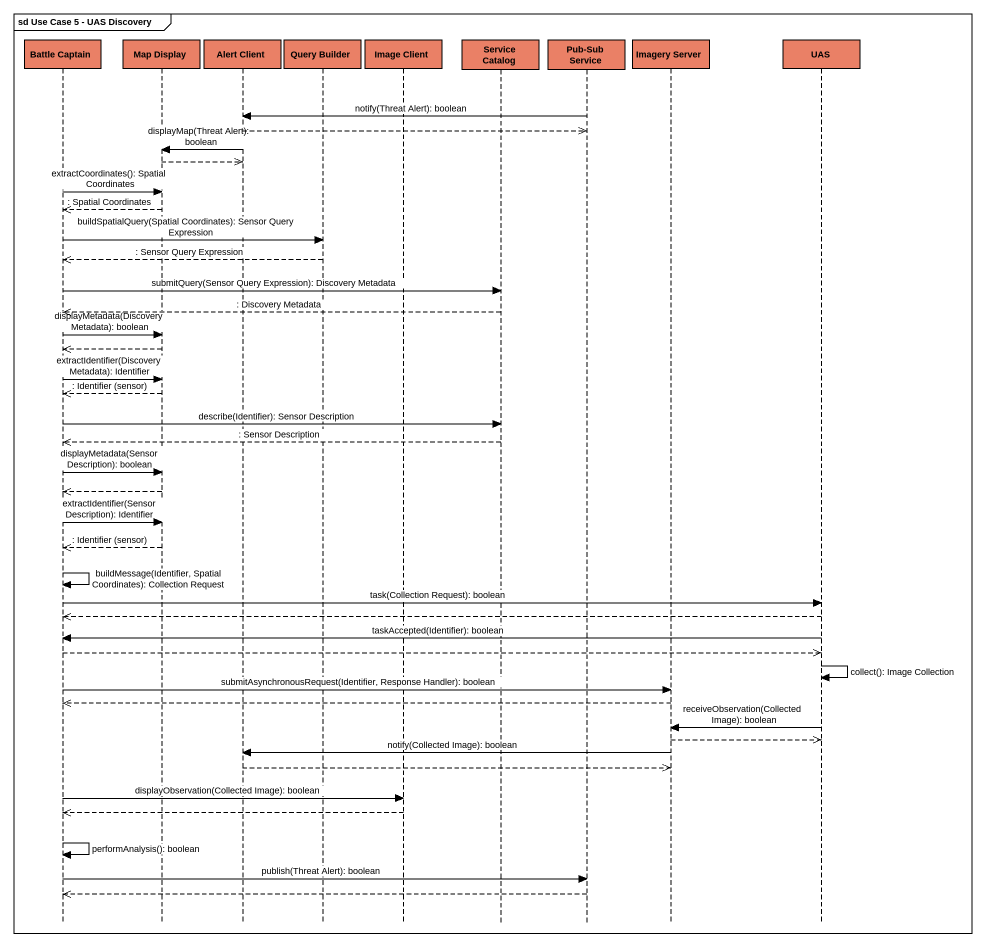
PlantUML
@startuml
mainframe sd Use Case 5 - UAS Discovery
hide footbox
participant "Battle Captain" as Battle_Captain #EA8066
participant "Map Display" as Map_Display #EA8066
participant "Alert Client" as Alert_Client #EA8066
participant "Query Builder" as Query_Builder #EA8066
participant "Image Client" as Image_Client #EA8066
participant "Service Catalog" as Service_Catalog #EA8066
participant "Pub-Sub Service" as Pub_Sub_Service #EA8066
participant "Imagery Server" as Imagery_Server #EA8066
participant UAS #EA8066

Pub_Sub_Service -> Alert_Client : notify(Threat Alert): boolean
Alert_Client -->> Pub_Sub_Service
Alert_Client -> Map_Display : displayMap(Threat Alert): boolean
Map_Display -->> Alert_Client
Battle_Captain -> Map_Display : extractCoordinates(): Spatial Coordinates
Map_Display -->> Battle_Captain : : Spatial Coordinates
Battle_Captain -> Query_Builder : buildSpatialQuery(Spatial Coordinates): Sensor Query Expression
Query_Builder -->> Battle_Captain : : Sensor Query Expression
Battle_Captain -> Service_Catalog : submitQuery(Sensor Query Expression): Discovery Metadata
Service_Catalog -->> Battle_Captain : : Discovery Metadata
Battle_Captain -> Map_Display : displayMetadata(Discovery Metadata): boolean
Map_Display -->> Battle_Captain
Battle_Captain -> Map_Display : extractIdentifier(Discovery Metadata): Identifier
Map_Display -->> Battle_Captain : : Identifier (sensor)
Battle_Captain -> Service_Catalog : describe(Identifier): Sensor Description
Service_Catalog -->> Battle_Captain : : Sensor Description
Battle_Captain -> Map_Display : displayMetadata(Sensor Description): boolean
Map_Display -->> Battle_Captain
Battle_Captain -> Map_Display : extractIdentifier(Sensor Description): Identifier
Map_Display -->> Battle_Captain : : Identifier (sensor)
Battle_Captain -> Battle_Captain : buildMessage(Identifier, Spatial Coordinates): Collection Request
Battle_Captain -> UAS : task(Collection Request): boolean
UAS -->> Battle_Captain
UAS -> Battle_Captain : taskAccepted(Identifier): boolean
Battle_Captain -->> UAS
UAS -> UAS : collect(): Image Collection
Battle_Captain -> Imagery_Server : submitAsynchronousRequest(Identifier, Response Handler): boolean
Imagery_Server -->> Battle_Captain
UAS -> Imagery_Server : receiveObservation(Collected Image): boolean
Imagery_Server -->> UAS
Imagery_Server -> Alert_Client : notify(Collected Image): boolean
Alert_Client -->> Imagery_Server
Battle_Captain -> Image_Client : displayObservation(Collected Image): boolean
Image_Client -->> Battle_Captain
Battle_Captain -> Battle_Captain : performAnalysis(): boolean
Battle_Captain -> Pub_Sub_Service : publish(Threat Alert): boolean
Pub_Sub_Service -->> Battle_Captain
@enduml
